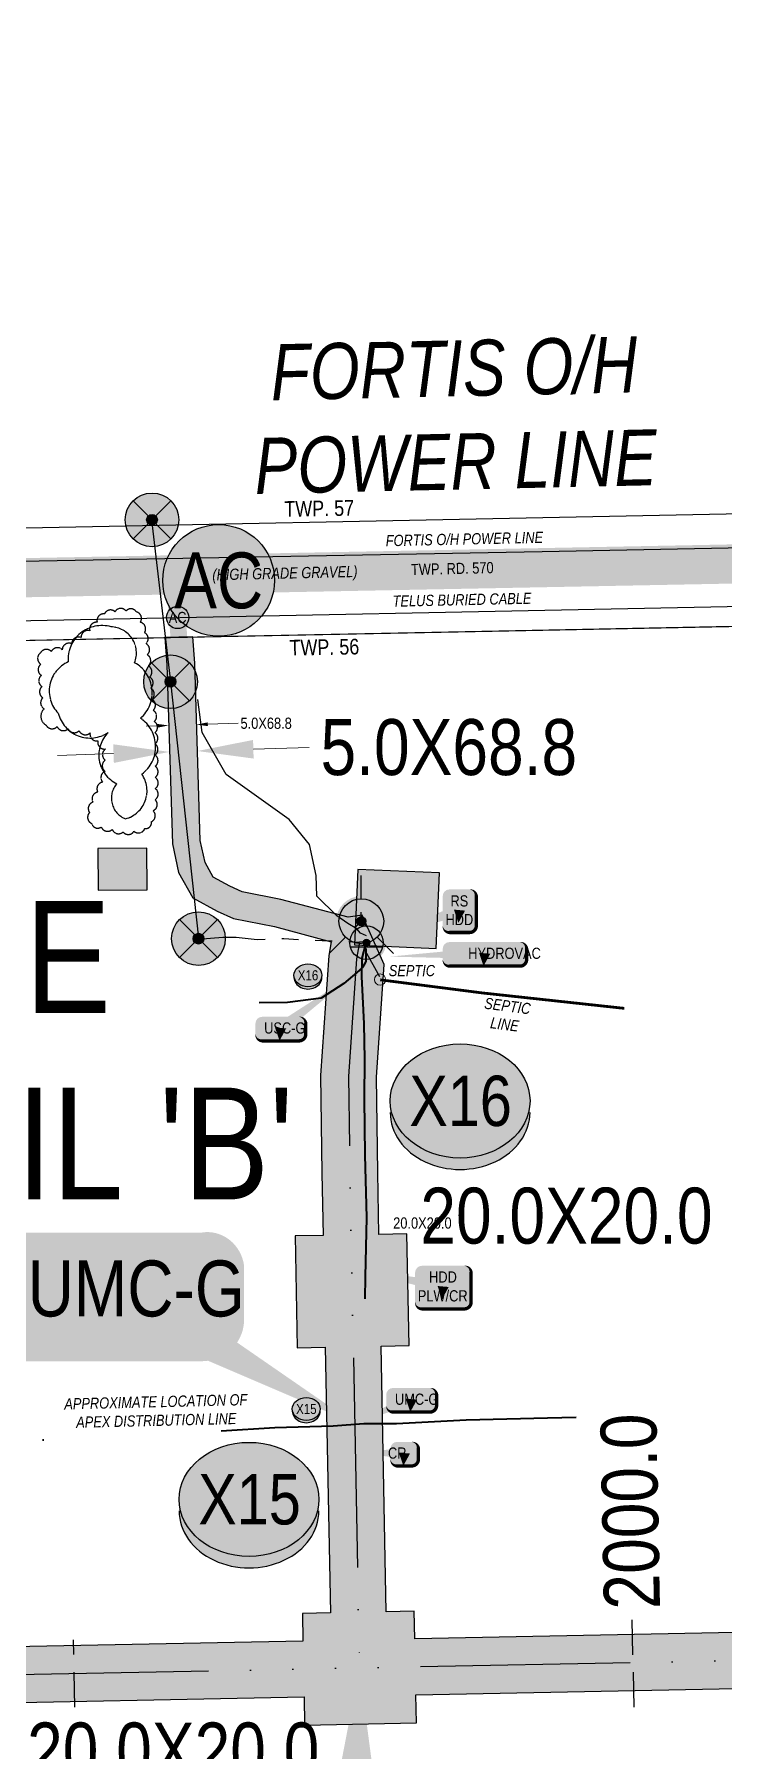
# Model space of a CAD drawing. Extents: x 88833 to 97610, y 5963373 to 5974710.
# Drawn here: x 91545.5 to 91668.7, y 5969679.8 to 5969986.5 of the extents above; entities that cross this region are included whole.
import ezdxf
from ezdxf.enums import TextEntityAlignment as Align

# ---------------------------------------------------------------- set-up
doc = ezdxf.new("R2010")
doc.units = 0
doc.header["$LTSCALE"] = 5
doc.header["$PDSIZE"] = 5
for name, pattern in [('0', [1, 1, 0]), ('COOP2', [10, 5, -1, 0, -1, 0, -1, 0, -1, 0, -1]), ('DASHDOT', [25.4, 12.7, -6.35, 0, -6.35]), ('foc-TIELINE', [1.875, 1.25, -0.625]), ('POWERLINE5', [7.8, 2.4, -0.6, 0.6, -0.6, 0.6, -0.6, 2.4])]:
    doc.linetypes.add(name, pattern=pattern)
doc.layers.get('Defpoints').update_dxf_attribs({"color": 9})
for name, color, linetype, lineweight in [('AS-GENERAL', 48, 'Continuous', 18), ('AS-RECON EXISTING', 151, 'DASHDOT', 40), ('P-APEX RECON-TWS-T', 104, 'Continuous', 9), ('P-APEX RECON-TWS-T-1000', 104, 'Continuous', 9), ('T-TEXT-1000', 48, 'Continuous', 18)]:
    doc.layers.add(name, color=color, linetype=linetype, lineweight=lineweight)
for name, color, linetype in [('AS-POWER', 104, 'foc-POWER'), ('AS-POWER-EXISTING', 72, 'POWERLINE5'), ('AS-POWER-EXISTING-PP', 72, 'Continuous'), ('AS-POWER-EXISTING-PP-1000', 72, 'Continuous'), ('AS-POWER-T', 104, 'Continuous'), ('AS-POWER-T-1000', 104, 'Continuous'), ('AS-RESIDENCE', 14, 'Continuous'), ('AS-ROADS', 254, 'Continuous'), ('AS-SYMBOL', 7, 'Continuous'), ('AS-SYMBOL-1000', 7, 'Continuous'), ('AS-TELEPHONE', 224, 'foc-TEL'), ('AS-TELEPHONE-T-1000', 224, 'Continuous'), ('CG-NOTES', 7, 'Continuous'), ('CG-NOTES-1000', 7, 'Continuous'), ('D-TXT-1000', 6, 'Continuous'), ('DETAIL-T', 7, 'Continuous'), ('L-ROAD-T-1000', 7, 'Continuous'), ('L-SEC', 7, 'Continuous'), ('L-TITLEDB', 4, 'Continuous'), ('P-APEX RECON PAY ITEMS', 240, 'Continuous'), ('P-APEX RECON PAY ITEMS-1000', 240, 'Continuous'), ('P-APEX RECON-10m BUFFER', 51, 'COOP2'), ('P-APEX RECON-URBAN', 30, 'COOP2'), ('P-APEX RECON-WORK AREA', 104, 'Continuous'), ('P-BUFFER-PURPLE', 187, 'foc-TIELINE'), ('P-BUFFER-PURPLE-T', 187, 'Continuous'), ('P-CROSSINGS', 250, 'Continuous'), ('P-CROSSINGS-1000', 250, 'Continuous'), ('T-BUSH', 110, '0'), ('T-BUSH-1000', 110, '0')]:
    doc.layers.add(name, color=color, linetype=linetype)
for name, color, linetype, true_color in [('AS-RECON EXISTING-T-1000', 7, 'Continuous', 0x7abdff), ('AS-STRUCTURE-H', 7, 'Continuous', 0xa8a8a8), ('P-APEX RECON-TO BE DRILLED-H', 7, 'Continuous', 0xffafe1)]:
    doc.layers.add(name, color=color, linetype=linetype, true_color=true_color)
doc.layers.add('AS-STRUCTURE', color=7, linetype='Continuous', lineweight=30, true_color=0x595959)
doc.styles.add('1.8', font='ARIALN.TTF', dxfattribs={"height": 2})
doc.styles.add('100L', font='ARIALN.TTF', dxfattribs={"height": 10})
doc.styles.add('175L', font='ARIALN.TTF', dxfattribs={"height": 2})
doc.styles.add('80', font='ARIALN.TTF', dxfattribs={"height": 10})
doc.styles.add('80CG', font='ARIALN.TTF', dxfattribs={"height": 10})
doc.styles.add('80L', font='ARIALN.TTF', dxfattribs={"height": 10})
doc.styles.add('80LS', font='ARIALNI.TTF', dxfattribs={"height": 10})
doc.styles.add('Crossing', font='ARIALN.TTF', dxfattribs={"height": 10})
doc.styles.add('foc-LtypeFont', font='ARIALN.TTF', dxfattribs={"height": 7.35})
doc.linetypes.add('foc-POWER', pattern='A,6,-1,["P",foc-LtypeFont,S=0.2,R=0,X=-0.625,Y=-0.75],-1.24,4', length=12.24)
doc.linetypes.add('foc-TEL', pattern='A,2,-1,["T",foc-LtypeFont,S=0.2,R=0,X=-0.425,Y=-0.75],-1.24,8', length=12.24)
doc.dimstyles.new('Compass 1 000', dxfattribs={"dimtxt": 1.8, "dimasz": 2, "dimexe": 0.2, "dimexo": 0.0625, "dimgap": 0.5, "dimtad": 0, "dimtih": 1, "dimtoh": 1, "dimzin": 0, "dimdsep": 46, "dimtxsty": '1.8', "dimcen": 0.1, "dimse1": 1, "dimse2": 1, "dimclrd": 256, "dimclrt": 256, "dimaunit": 1, "dimadec": 4, "dimazin": 0, "dimtfac": 0.06, "dimtofl": 0, "dimtmove": 0, "dimatfit": 0, "dimfxl": 0.2, "dimtolj": 1, "dimtzin": 0, "dimlwd": -1, "dimarcsym": 0})
doc.dimstyles.new('Compass 5 000', dxfattribs={"dimscale": 5, "dimtxt": 9, "dimasz": 2, "dimexe": 0.2, "dimexo": 0.0625, "dimgap": 0.5, "dimtad": 0, "dimtih": 1, "dimtoh": 1, "dimzin": 0, "dimdsep": 46, "dimtxsty": '80CG', "dimcen": 0.1, "dimse1": 1, "dimse2": 1, "dimclrd": 256, "dimclrt": 256, "dimaunit": 1, "dimadec": 4, "dimazin": 0, "dimtfac": 0.06, "dimtofl": 0, "dimtmove": 0, "dimatfit": 1, "dimfxl": 0.2, "dimtolj": 1, "dimtzin": 0, "dimlwd": -1, "dimarcsym": 0})

# ---------------------------------------------------------------- blocks, each defined once
blk = doc.blocks.new('*U613')
at = {"true_color": 0xffffa8}
h = blk.add_hatch(color=51, dxfattribs=at)
edge = h.paths.add_edge_path()
edge.add_line((-6.5, -11.5), (6.5, -11.5))
edge.add_arc((6.5, -5.5), 6, 270, 360)
edge.add_line((12.5, -5.5), (12.5, 4))
edge.add_arc((6.5, 4), 6, 0, 90)
edge.add_line((6.5, 10), (-6.5, 10))
edge.add_arc((-6.5, 4), 6, 90, 180)
edge.add_line((-12.5, 4), (-12.5, -5.5))
edge.add_arc((-6.5, -5.5), 6, 180, 270)
at = {"color": 240, "flags": 128}
for points in [[(0.92, 30.85, 0, 10, 0), (0, 0, 5, 5, 0)], [(-1, -11.44, 0, 10, 0), (0, 0, 5, 5, 0)]]:
    blk.add_lwpolyline(points, format="xyseb", dxfattribs=at)
blk.add_lwpolyline([(-6.5, -11.5, 3, 3, 0), (6.5, -11.5, 3, 3, 0.414214), (12.5, -5.5, 3, 3, 0), (12.5, 4, 3, 0, 0.414214), (6.5, 10, 0, 0, 0), (-6.5, 10, 0, 0, 0.414214), (-12.5, 4, 0, 0, 0), (-12.5, -5.5, 0, 3, 0.414214)], format="xyseb", close=True, dxfattribs=at)
at = {"color": 4, "style": '80'}
blk.add_attdef('OTHER_001', (-14.7, -5), '', height=10, dxfattribs=at)
blk = doc.blocks.new('*U614')
at = {"true_color": 0xffffa8}
h = blk.add_hatch(color=51, dxfattribs=at)
edge = h.paths.add_edge_path()
edge.add_line((-16.5, -11.5), (16.5, -11.5))
edge.add_arc((16.5, -5.5), 6, 270, 360)
edge.add_line((22.5, -5.5), (22.5, 4))
edge.add_arc((16.5, 4), 6, 0, 90)
edge.add_line((16.5, 10), (-16.5, 10))
edge.add_arc((-16.5, 4), 6, 90, 180)
edge.add_line((-22.5, 4), (-22.5, -5.5))
edge.add_arc((-16.5, -5.5), 6, 180, 270)
at = {"color": 240, "flags": 128}
blk.add_lwpolyline([(-16.5, -11.5, 3, 3, 0), (16.5, -11.5, 3, 3, 0.414214), (22.5, -5.5, 3, 3, 0), (22.5, 4, 3, 0, 0.414214), (16.5, 10, 0, 0, 0), (-16.5, 10, 0, 0, 0.414214), (-22.5, 4, 0, 0, 0), (-22.5, -5.5, 0, 3, 0.414214)], format="xyseb", close=True, dxfattribs=at)
for points in [[(-1, -11.44, 0, 10, 0), (0, 0, 5, 5, 0)], [(43.66, -24.1, 0, 10, 0), (0, 0, 5, 5, 0)]]:
    blk.add_lwpolyline(points, format="xyseb", dxfattribs=at)
at = {"color": 4, "style": '80'}
blk.add_attdef('OTHER_001', (-14.7, -5), '', height=10, dxfattribs=at)
blk = doc.blocks.new('RISER')
h = blk.add_hatch(color=255)
h.dxf.hatch_style = 1
edge = h.paths.add_edge_path()
edge.add_arc((0, 0), 0.7, 0, 360)
blk.add_hatch(color=13).paths.add_polyline_path([(0.581, -0.15), (-0.581, -0.15, 0.774597)])
at = {"color": 13}
blk.add_line((-0.581, -0.15), (0.581, -0.15), dxfattribs=at)
blk.add_circle((0, 0), 0.6, dxfattribs=at)
blk = doc.blocks.new('WAT')
h = blk.add_hatch(color=255)
h.dxf.hatch_style = 1
edge = h.paths.add_edge_path()
edge.add_arc((0, 0), 0.9, 0, 360)
at = {"color": 170}
for p, q in [((0, 0.816), (0, 1.633)), ((-0.577, -0.577), (-1.155, -1.155)), ((0.577, -0.577), (1.155, -1.155))]:
    blk.add_line(p, q, dxfattribs=at)
blk.add_circle((0, 0), 0.8, dxfattribs=at)
blk = doc.blocks.new('POWERPOLE')
h = blk.add_hatch(color=255)
edge = h.paths.add_edge_path()
edge.add_arc((0, 0), 0.96, 0, 360)
at = {"linetype": 'Continuous'}
for p, q in [((0.679, -0.679), (-0.679, 0.679)), ((-0.679, -0.679), (0.679, 0.679))]:
    blk.add_line(p, q, dxfattribs=at)
blk.add_circle((0, 0), 0.96, dxfattribs=at)
blk = doc.blocks.new('Access_Point')
h = blk.add_hatch(color=255)
h.dxf.hatch_style = 1
edge = h.paths.add_edge_path()
edge.add_arc((0, 0), 9.99, 0, 360)
at = {"color": 170}
blk.add_circle((0, 0), 9.99, dxfattribs=at)
at = {"color": 170, "style": '175L'}
blk.add_text('AC', height=10, dxfattribs=at).set_placement((0, 0), align=Align.MIDDLE_CENTER)
blk = doc.blocks.new('*U615')
at = {"true_color": 0xffffa8}
h = blk.add_hatch(color=51, dxfattribs=at)
edge = h.paths.add_edge_path()
edge.add_line((-16.5, -11.5), (16.5, -11.5))
edge.add_arc((16.5, -5.5), 6, 270, 360)
edge.add_line((22.5, -5.5), (22.5, 4))
edge.add_arc((16.5, 4), 6, 0, 90)
edge.add_line((16.5, 10), (-16.5, 10))
edge.add_arc((-16.5, 4), 6, 90, 180)
edge.add_line((-22.5, 4), (-22.5, -5.5))
edge.add_arc((-16.5, -5.5), 6, 180, 270)
at = {"color": 240, "flags": 128}
for points in [[(-51.2, -21.6, 0, 10, 0), (0, 0, 5, 5, 0)], [(-1, -11.4, 0, 10, 0), (0, 0, 5, 5, 0)]]:
    blk.add_lwpolyline(points, format="xyseb", dxfattribs=at)
blk.add_lwpolyline([(-16.5, -11.5, 3, 3, 0), (16.5, -11.5, 3, 3, 0.414214), (22.5, -5.5, 3, 3, 0), (22.5, 4, 3, 0, 0.414214), (16.5, 10, 0, 0, 0), (-16.5, 10, 0, 0, 0.414214), (-22.5, 4, 0, 0, 0), (-22.5, -5.5, 0, 3, 0.414214)], format="xyseb", close=True, dxfattribs=at)
at = {"color": 4, "style": '80'}
blk.add_attdef('OTHER_001', (-14.7, -5), '', height=10, dxfattribs=at)
blk = doc.blocks.new('*U616')
at = {"true_color": 0xffffa8}
h = blk.add_hatch(color=51, dxfattribs=at)
edge = h.paths.add_edge_path()
edge.add_line((-19, -20), (19, -20))
edge.add_arc((19, -14), 6, 270, 360)
edge.add_line((25, -14), (25, 12.5))
edge.add_arc((19, 12.5), 6, 0, 90)
edge.add_line((19, 18.5), (-19, 18.5))
edge.add_arc((-19, 12.5), 6, 90, 180)
edge.add_line((-25, 12.5), (-25, -14))
edge.add_arc((-19, -14), 6, 180, 270)
at = {"color": 240, "flags": 128}
for points in [[(-81.8, 15.9, 0, 10, 0), (0, 0, 5, 5, 0)], [(-1, -11.4, 0, 10, 0), (0, 0, 5, 5, 0)]]:
    blk.add_lwpolyline(points, format="xyseb", dxfattribs=at)
blk.add_lwpolyline([(-19, -20, 3, 3, 0), (19, -20, 3, 3, 0.414214), (25, -14, 3, 3, 0), (25, 12.5, 3, 0, 0.414214), (19, 18.5, 0, 0, 0), (-19, 18.5, 0, 0, 0.414214), (-25, 12.5, 0, 0, 0), (-25, -14, 0, 3, 0.414214)], format="xyseb", close=True, dxfattribs=at)
at = {"color": 4, "style": '80'}
blk.add_attdef('OTHER_001', (-14.7, -5), '', height=10, dxfattribs=at)
blk = doc.blocks.new('*U619')
at = {"true_color": 0xffffa8}
h = blk.add_hatch(color=51, dxfattribs=at)
edge = h.paths.add_edge_path()
edge.add_line((-9, -20), (9, -20))
edge.add_arc((9, -14), 6, 270, 360)
edge.add_line((15, -14), (15, 12.5))
edge.add_arc((9, 12.5), 6, 0, 90)
edge.add_line((9, 18.5), (-9, 18.5))
edge.add_arc((-9, 12.5), 6, 90, 180)
edge.add_line((-15, 12.5), (-15, -14))
edge.add_arc((-9, -14), 6, 180, 270)
at = {"color": 240, "flags": 128}
blk.add_lwpolyline([(-9, -20, 3, 3, 0), (9, -20, 3, 3, 0.414214), (15, -14, 3, 3, 0), (15, 12.5, 3, 0, 0.414214), (9, 18.5, 0, 0, 0), (-9, 18.5, 0, 0, 0.414214), (-15, 12.5, 0, 0, 0), (-15, -14, 0, 3, 0.414214)], format="xyseb", close=True, dxfattribs=at)
for points in [[(-79.6, -28, 0, 10, 0), (0, 0, 5, 5, 0)], [(-1, -11.4, 0, 10, 0), (0, 0, 5, 5, 0)]]:
    blk.add_lwpolyline(points, format="xyseb", dxfattribs=at)
at = {"color": 4, "style": '80'}
blk.add_attdef('OTHER_001', (-14.7, -5), '', height=10, dxfattribs=at)
blk = doc.blocks.new('*U617')
at = {"true_color": 0xffffa8}
h = blk.add_hatch(color=51, dxfattribs=at)
edge = h.paths.add_edge_path()
edge.add_line((-16.5, -11.5), (16.5, -11.5))
edge.add_arc((16.5, -5.5), 6, 270, 360)
edge.add_line((22.5, -5.5), (22.5, 4))
edge.add_arc((16.5, 4), 6, 0, 90)
edge.add_line((16.5, 10), (-16.5, 10))
edge.add_arc((-16.5, 4), 6, 90, 180)
edge.add_line((-22.5, 4), (-22.5, -5.5))
edge.add_arc((-16.5, -5.5), 6, 180, 270)
at = {"color": 240, "flags": 128}
for points in [[(66.8, 48.9, 0, 10, 0), (0, 0, 5, 5, 0)], [(-1, -11.4, 0, 10, 0), (0, 0, 5, 5, 0)]]:
    blk.add_lwpolyline(points, format="xyseb", dxfattribs=at)
blk.add_lwpolyline([(-16.5, -11.5, 3, 3, 0), (16.5, -11.5, 3, 3, 0.414214), (22.5, -5.5, 3, 3, 0), (22.5, 4, 3, 0, 0.414214), (16.5, 10, 0, 0, 0), (-16.5, 10, 0, 0, 0.414214), (-22.5, 4, 0, 0, 0), (-22.5, -5.5, 0, 3, 0.414214)], format="xyseb", close=True, dxfattribs=at)
at = {"color": 4, "style": '80'}
blk.add_attdef('OTHER_001', (-14.7, -5), '', height=10, dxfattribs=at)
blk = doc.blocks.new('*U618')
at = {"true_color": 0xffffa8}
h = blk.add_hatch(color=51, dxfattribs=at)
edge = h.paths.add_edge_path()
edge.add_line((-31.5, -11.5), (31.5, -11.5))
edge.add_arc((31.5, -5.5), 6, 270, 360)
edge.add_line((37.5, -5.5), (37.5, 4))
edge.add_arc((31.5, 4), 6, 0, 90)
edge.add_line((31.5, 10), (-31.5, 10))
edge.add_arc((-31.5, 4), 6, 90, 180)
edge.add_line((-37.5, 4), (-37.5, -5.5))
edge.add_arc((-31.5, -5.5), 6, 180, 270)
at = {"color": 240, "flags": 128}
for points in [[(-85.3, -3, 0, 10, 0), (0, 0, 5, 5, 0)], [(-1, -11.4, 0, 10, 0), (0, 0, 5, 5, 0)]]:
    blk.add_lwpolyline(points, format="xyseb", dxfattribs=at)
blk.add_lwpolyline([(-31.5, -11.5, 3, 3, 0), (31.5, -11.5, 3, 3, 0.414214), (37.5, -5.5, 3, 3, 0), (37.5, 4, 3, 0, 0.414214), (31.5, 10, 0, 0, 0), (-31.5, 10, 0, 0, 0.414214), (-37.5, 4, 0, 0, 0), (-37.5, -5.5, 0, 3, 0.414214)], format="xyseb", close=True, dxfattribs=at)
at = {"color": 4, "style": '80'}
blk.add_attdef('OTHER_001', (-14.7, -5), '', height=10, dxfattribs=at)
blk = doc.blocks.new('*D620')
at = {"layer": 'Defpoints', "color": 0, "transparency": 16777216}
for p in [(91574.47, 5969863.14), (91569.74, 5969854.32), (91574.74, 5969854.47)]:
    blk.add_point(p, dxfattribs=at)
at = {"layer": 'P-APEX RECON-TWS-T-1000', "transparency": 16777216}
for p, q in [((91576.47, 5969863.2), (91581.91, 5969863.37)), ((91567.47, 5969862.92), (91565.47, 5969862.86))]:
    blk.add_line(p, q, dxfattribs=at)
for points in [[(91567.46, 5969863.26), (91567.48, 5969862.59), (91569.47, 5969862.99)], [(91576.46, 5969863.54), (91576.48, 5969862.87), (91574.47, 5969863.14)]]:
    blk.add_solid(points, dxfattribs=at)
at = {"layer": 'P-APEX RECON-TWS-T-1000', "transparency": 16777216, "insert": (91586.9, 5969863.37), "char_height": 2, "attachment_point": 5, "style": '1.8'}
blk.add_mtext('\\A1;5.0X68.8', dxfattribs=at)
blk = doc.blocks.new('*D621')
at = {"layer": 'Defpoints', "color": 0, "transparency": 16777216}
for p in [(91569.62, 5969858.13), (91574.61, 5969858.42), (91574.62, 5969858.29)]:
    blk.add_point(p, dxfattribs=at)
at = {"layer": 'P-APEX RECON-TWS-T', "transparency": 16777216}
for p, q in [((91559.63, 5969857.95), (91549.63, 5969857.64)), ((91584.61, 5969858.73), (91594.6, 5969859.05))]:
    blk.add_line(p, q, dxfattribs=at)
for points in [[(91584.56, 5969860.4), (91584.66, 5969857.07), (91574.61, 5969858.42)], [(91559.57, 5969859.62), (91559.68, 5969856.29), (91569.62, 5969858.26)]]:
    blk.add_solid(points, dxfattribs=at)
at = {"layer": 'P-APEX RECON-TWS-T', "transparency": 16777216, "insert": (91619.55, 5969859.05), "char_height": 10, "attachment_point": 5, "style": '80CG'}
blk.add_mtext('\\A1;5.0X68.8', dxfattribs=at)
blk = doc.blocks.new('*U634')
at = {"true_color": 0xffffa8}
h = blk.add_hatch(color=51, dxfattribs=at)
edge = h.paths.add_edge_path()
edge.add_line((-6.5, -11.5), (6.5, -11.5))
edge.add_arc((6.5, -5.5), 6, 270, 360)
edge.add_line((12.5, -5.5), (12.5, 4))
edge.add_arc((6.5, 4), 6, 0, 90)
edge.add_line((6.5, 10), (-6.5, 10))
edge.add_arc((-6.5, 4), 6, 90, 180)
edge.add_line((-12.5, 4), (-12.5, -5.5))
edge.add_arc((-6.5, -5.5), 6, 180, 270)
at = {"color": 240, "flags": 128}
for points in [[(-39.2, 0, 0, 10, 0), (0, 0, 5, 5, 0)], [(-1, -11.4, 0, 10, 0), (0, 0, 5, 5, 0)]]:
    blk.add_lwpolyline(points, format="xyseb", dxfattribs=at)
blk.add_lwpolyline([(-6.5, -11.5, 3, 3, 0), (6.5, -11.5, 3, 3, 0.414214), (12.5, -5.5, 3, 3, 0), (12.5, 4, 3, 0, 0.414214), (6.5, 10, 0, 0, 0), (-6.5, 10, 0, 0, 0.414214), (-12.5, 4, 0, 0, 0), (-12.5, -5.5, 0, 3, 0.414214)], format="xyseb", close=True, dxfattribs=at)
at = {"color": 4, "style": '80'}
blk.add_attdef('OTHER_001', (-14.7, -5), '', height=10, dxfattribs=at)
blk = doc.blocks.new('xing2')
h = blk.add_hatch(color=50)
h.dxf.hatch_style = 1
edge = h.paths.add_edge_path()
edge.add_ellipse((0, 0), major_axis=(-12.5, 0), ratio=0.816297, start_angle=0, end_angle=360)
h = blk.add_hatch(color=250)
h.dxf.hatch_style = 1
edge = h.paths.add_edge_path()
edge.add_ellipse((0, -2.05), major_axis=(-12.5, 0), ratio=0.816297, start_angle=0, end_angle=180)
edge.add_line((12.5, -2.05), (12.5, 0))
edge.add_ellipse((0, 0), major_axis=(-12.5, 0), ratio=0.816297, start_angle=0, end_angle=180, ccw=False)
edge.add_line((-12.5, 0), (-12.5, -2.05))
at = {"color": 250}
blk.add_ellipse((0, 0), major_axis=(-12.5, 0), ratio=0.816297, dxfattribs=at)
blk.add_ellipse((0, -2.05), major_axis=(-12.5, 0), ratio=0.816297, start_param=0, end_param=3.141593, dxfattribs=at)
at = {"color": 250, "style": 'Crossing'}
blk.add_attdef('CROSSING', text='', height=9, dxfattribs=at).set_placement((0.09, 0.02), align=Align.MIDDLE_CENTER)
at = {"color": 250, "style": 'Crossing', "flags": 1}
for tag, p in [('OWNER', (0.09, -12.49)), ('DESCRIPTION', (0.09, -25.77)), ('LOCATION', (0.09, -39.3)), ('DWG_REF', (0.09, -52.84))]:
    blk.add_attdef(tag, text='', height=9, dxfattribs=at).set_placement(p, align=Align.MIDDLE_CENTER)

msp = doc.modelspace()

# ---------------------------------------------------------------- hatches: boundary and pattern name
at = {"layer": 'AS-STRUCTURE-H'}
h = msp.add_hatch(color=256, dxfattribs=at)
h.dxf.hatch_style = 1
h.paths.add_polyline_path([(91556.883, 5969833.57), (91565.604, 5969833.633), (91565.55, 5969841.081), (91556.829, 5969841.017)])
h = msp.add_hatch(color=256, dxfattribs=at)
h.dxf.hatch_style = 1
h.paths.add_polyline_path([(91603.307, 5969837.27), (91602.713, 5969823.754), (91617.271, 5969823.113), (91617.865, 5969836.63)])
at = {"layer": 'P-APEX RECON-10m BUFFER', "transparency": 33554687}
h = msp.add_hatch(color=256, dxfattribs=at)
h.dxf.hatch_style = 1
h.paths.add_polyline_path([(91568.793, 5969878.709), (91569.134, 5969873.842), (91570.134, 5969841.843), (91571.252, 5969836.703), (91573.767, 5969832.178), (91578.145, 5969829.813), (91581.067, 5969828.465), (91588.414, 5969827.037), (91598.513, 5969824.346), (91598.083, 5969821.879), (91596.633, 5969800.414), (91596.85, 5969782.956), (91597.067, 5969771.847), (91592.072, 5969771.75), (91592.461, 5969751.77), (91597.456, 5969751.867), (91598.381, 5969704.408), (91593.386, 5969704.31), (91593.483, 5969699.366), (91462.196, 5969696.777), (91461.222, 5969696.792), (91461.408, 5969686.796), (91462.218, 5969686.784), (91593.678, 5969689.375), (91593.776, 5969684.33), (91613.756, 5969684.72), (91613.658, 5969689.769), (91863.763, 5969694.7), (91863.586, 5969704.691), (91760.252, 5969702.653), (91757.5, 5969840.722), (91761.103, 5969842.193), (91761.003, 5969847.549), (91752.437, 5969844.05), (91755.257, 5969702.555), (91613.463, 5969699.759), (91613.367, 5969704.7), (91608.372, 5969704.603), (91607.446, 5969752.062), (91612.441, 5969752.159), (91612.052, 5969772.139), (91607.057, 5969772.042), (91606.841, 5969783.115), (91606.63, 5969800.139), (91607.99, 5969820.282), (91604.062, 5969829.095), (91601.568, 5969828.702), (91589.536, 5969831.909), (91582.612, 5969833.254), (91580.381, 5969834.283), (91577.425, 5969835.88), (91575.977, 5969838.486), (91575.113, 5969842.457), (91574.124, 5969874.095), (91573.794, 5969878.809)])
at = {"layer": 'P-APEX RECON-TO BE DRILLED-H', "transparency": 33554687}
h = msp.add_hatch(color=256, dxfattribs=at)
h.dxf.hatch_style = 1
h.paths.add_polyline_path([(91602.079, 5969765.9), (91607.175, 5969765.999), (91606.63, 5969800.139), (91607.99, 5969820.282), (91604.062, 5969829.095), (91599.209, 5969828.33), (91598.083, 5969821.879), (91596.633, 5969800.414), (91597.184, 5969765.804)])

# ---------------------------------------------------------------- linework, layer by layer
at = {"layer": 'AS-GENERAL', "const_width": 0.5}
msp.add_lwpolyline([(91607.291, 5969817.53), (91625.508, 5969815.188), (91650.911, 5969812.429)], dxfattribs=at)
at = {"layer": 'AS-GENERAL'}
msp.add_circle((91607.26, 5969817.58, 704.143), 0.999, dxfattribs=at)
at = {"layer": 'AS-POWER', "flags": 128}
for points in [[(90771.54, 5969881.93), (90771.54, 5969881.93), (91460.139, 5969890.801), (91462.812, 5969890.85), (91636.241, 5969894.096), (91887.314, 5969899.007), (91885.627, 5969986.502)], [(91566.418, 5969899.764), (91569.821, 5969870.798), (91574.811, 5969824.982), (91574.828, 5969824.982)]]:
    msp.add_lwpolyline(points, dxfattribs=at)
at = {"layer": 'AS-POWER-EXISTING', "flags": 128}
for points in [[(91574.734, 5969824.788), (91579.168, 5969825.134), (91581.513, 5969825.126), (91585.264, 5969824.709), (91590.031, 5969824.9), (91593.83, 5969824.664), (91596.931, 5969824.538), (91600.382, 5969824.476), (91603.008, 5969824.266), (91604.817, 5969824.426)], [(91604.788, 5969824.759), (91604.558, 5969822.802), (91607.159, 5969818.101)]]:
    msp.add_lwpolyline(points, dxfattribs=at)
at = {"layer": 'AS-RECON EXISTING', "color": 240, "flags": 128}
msp.add_lwpolyline([(91604.741, 5969823.154), (91604.706, 5969820.856), (91604.477, 5969820.329), (91604.088, 5969819.667), (91603.13, 5969818.825), (91600.756, 5969816.845), (91596.754, 5969814.228), (91590.731, 5969813.47), (91585.631, 5969813.423)], dxfattribs=at)
at = {"layer": 'AS-RECON EXISTING', "flags": 128}
for points in [[(91604.651, 5969823.915), (91604.022, 5969821.37), (91603.951, 5969818.051), (91604.134, 5969814.557), (91604.375, 5969809.68), (91604.481, 5969803.333), (91604.428, 5969796.277), (91604.542, 5969786.163), (91604.82, 5969775.073), (91604.588, 5969764.435), (91604.254, 5969746.848), (91604.439, 5969739.693), (91604.576, 5969738.279)], [(90576.133, 5969765.732), (90580.125, 5969765.346), (90595.449, 5969765.909), (90603.571, 5969765.91), (90621.434, 5969766.201), (90629.559, 5969766.773), (90634.547, 5969767.21), (90640.317, 5969766.925), (90654.71, 5969767.784), (90661.863, 5969767.854), (90681.11, 5969767.811), (90700.297, 5969767.668), (90720.946, 5969767.542), (90745.572, 5969767.677), (90770.382, 5969768.303), (90797.258, 5969768.445), (90822.324, 5969768.479), (90853.176, 5969768.764), (90886.451, 5969768.285), (90916.762, 5969768.769), (90949.951, 5969769.004), (90983.625, 5969768.763), (91013.295, 5969769.037), (91035.745, 5969769.633), (91064.762, 5969770.163), (91091.321, 5969769.97), (91118.848, 5969769.969), (91152.515, 5969769.985), (91184.967, 5969770.664), (91207.799, 5969770.902), (91232.035, 5969770.791), (91259.54, 5969770.737), (91277.429, 5969770.863), (91292.772, 5969771.112), (91316.654, 5969771.454), (91334.889, 5969771.503), (91360.471, 5969771.27), (91375.455, 5969771.544), (91387.76, 5969771.55), (91391.622, 5969770.989), (91399.13, 5969768.476), (91412.407, 5969758.321), (91422.402, 5969749.424), (91426.81, 5969745.351), (91431.677, 5969740.876), (91435.591, 5969737.211), (91439.639, 5969733.861), (91444.068, 5969731.784), (91448.282, 5969731.342), (91460.804, 5969730.961), (91491.785, 5969732.949), (91499.504, 5969733.457), (91521.558, 5969734.302), (91532.082, 5969734.689), (91543.941, 5969735.162), (91559.869, 5969735.972), (91570.708, 5969736.487), (91588.459, 5969737.51), (91598.858, 5969737.822), (91604.37, 5969738.227), (91610.2, 5969738.255), (91622.642, 5969738.87), (91637.16, 5969739.242), (91654.749, 5969739.769), (91670.884, 5969740.472), (91691.138, 5969740.95), (91707.643, 5969741.738), (91716.16, 5969741.917), (91718.832, 5969742.588), (91721.116, 5969743.799), (91722.471, 5969745.332), (91724.288, 5969747.606), (91726.82, 5969754.995), (91730.416, 5969768.722), (91733.063, 5969775.089), (91734.83, 5969778.595), (91736.886, 5969781.259), (91739.475, 5969784.664), (91741.981, 5969787.807), (91745.848, 5969791.427), (91749.508, 5969792.167), (91752.139, 5969792.091), (91758.604, 5969792.088), (91776.751, 5969792.441), (91803.011, 5969792.824), (91825.439, 5969793.065), (91853.581, 5969793.526), (91885.986, 5969793.99), (91906.697, 5969797.598), (91932.81, 5969796.431), (91955.363, 5969794.739), (91964.055, 5969794.915), (91977.689, 5969795.023), (91990.009, 5969795.073), (92010.618, 5969795.404), (92034.664, 5969795.635), (92060.109, 5969796.293), (92084.597, 5969796.835), (92104.826, 5969796.858), (92119.958, 5969796.564), (92122.644, 5969797.033), (92124.013, 5969796.949), (92127.105, 5969796.857), (92129.316, 5969796.649), (92138.113, 5969796.683), (92149.213, 5969796.89), (92176.976, 5969797.51), (92190.584, 5969797.406), (92210.996, 5969797.406), (92215.588, 5969797.343), (92225.232, 5969797.406), (92229, 5969796.569), (92232.862, 5969795.489), (92236.649, 5969793.307), (92238.216, 5969791.425), (92239.154, 5969789.978), (92241.291, 5969783.894), (92241.894, 5969774.347), (92242.478, 5969762.866), (92242.899, 5969753.17), (92243.053, 5969746.642), (92243.293, 5969743.868), (92243.659, 5969738.673), (92243.971, 5969732.131), (92244.466, 5969723.302), (92245.003, 5969714.507), (92245.469, 5969706.336), (92246.041, 5969693.5), (92246.441, 5969683.86), (92246.791, 5969671.88), (92246.98, 5969662.99), (92247.325, 5969650.395), (92247.618, 5969641.347), (92247.588, 5969615.812), (92248.004, 5969605.461), (92247.988, 5969585.385), (92247.955, 5969558.064), (92248.024, 5969539.146), (92248.131, 5969517.732), (92248.342, 5969504.112), (92248.326, 5969492.199), (92248.766, 5969469.888), (92249.118, 5969447.655), (92249.314, 5969423.77), (92249.907, 5969403.476), (92250.575, 5969380.521), (92251.127, 5969356.792), (92251.315, 5969329.622), (92251.625, 5969305.247), (92252.244, 5969275.314), (92252.506, 5969248.343), (92253.105, 5969226.369), (92253.367, 5969205.621), (92253.601, 5969188.344), (92253.695, 5969165.002), (92254.008, 5969141.371), (92254.059, 5969126.191), (92253.787, 5969112.148), (92253.263, 5969101.438), (92253.359, 5969094.992), (92254.083, 5969091.898), (92255.561, 5969089.798), (92256.957, 5969088.479), (92259.048, 5969086.855), (92261.346, 5969085.807), (92266.974, 5969085.063), (92274.269, 5969085.256), (92284.734, 5969085.399), (92299.782, 5969085.707), (92322.094, 5969086.041), (92345.747, 5969086.472), (92368.294, 5969086.649), (92396.093, 5969087.014), (92421.818, 5969087.379), (92447.847, 5969087.422), (92483.989, 5969088.434), (92509.687, 5969088.681), (92532.691, 5969089.316), (92550.589, 5969089.391), (92576.592, 5969089.844), (92606.968, 5969089.895), (92633.388, 5969090.539), (92668.517, 5969091.482), (92699.58, 5969091.388), (92732.263, 5969092.096), (92770.167, 5969092.657), (92801.307, 5969093.334), (92844.354, 5969093.929), (92880.045, 5969094.061), (92923.468, 5969094.721), (92968.478, 5969095.05), (93007.309, 5969096.087), (93046.883, 5969096.559), (93080.818, 5969096.99)]]:
    msp.add_lwpolyline(points, dxfattribs=at)
at = {"layer": 'AS-RESIDENCE'}
msp.add_lwpolyline([(91603.307, 5969837.27), (91602.713, 5969823.754), (91617.271, 5969823.113), (91617.865, 5969836.63)], close=True, dxfattribs=at)
at = {"layer": 'AS-ROADS', "flags": 128}
for points, const_width in [([(88905.14, 5969836.708), (90036.827, 5969860.088), (90749.64, 5969873.976), (91710.331, 5969892.624), (92348.91, 5969905.142), (92382.505, 5969905.836)], 7), ([(91597.894, 5969827.096), (91588.975, 5969829.473), (91581.84, 5969830.859), (91579.263, 5969832.048), (91575.596, 5969834.029), (91573.614, 5969837.594), (91572.623, 5969842.15), (91571.629, 5969873.969), (91570.638, 5969888.131)], 2.998)]:
    msp.add_lwpolyline(points, dxfattribs=dict(at, const_width=const_width))
at = {"layer": 'AS-STRUCTURE'}
msp.add_lwpolyline([(91556.883, 5969833.57), (91565.604, 5969833.633), (91565.55, 5969841.081), (91556.829, 5969841.017)], close=True, dxfattribs=at)
at = {"layer": 'AS-TELEPHONE', "flags": 128}
for points in [[(88833.114, 5969828.893), (89005.22, 5969831.929), (89729.645, 5969845.901), (89829.626, 5969847.833), (90634.16, 5969863.377), (90736.218, 5969865.443), (90812.333, 5969866.926), (90812.685, 5969866.933), (92264.194, 5969896.313), (92382.627, 5969898.534)], [(91604.812, 5969825.4), (91603.778, 5969825.894), (91603.095, 5969826.655), (91601.511, 5969827.608), (91599.545, 5969828.938), (91595.94, 5969832.498), (91595.862, 5969836.176), (91594.651, 5969841.715), (91590.995, 5969846.189), (91579.776, 5969854.222), (91575.453, 5969861.741), (91574.712, 5969867.651)]]:
    msp.add_lwpolyline(points, dxfattribs=at)
at = {"layer": 'L-SEC', "flags": 128}
for points in [[(91457.47, 5969896.598), (92262.324, 5969912.644)], [(91457.871, 5969876.498), (92262.725, 5969892.544)]]:
    msp.add_lwpolyline(points, dxfattribs=at)
at = {"layer": 'L-TITLEDB', "flags": 128}
msp.add_lwpolyline([(91457.871, 5969876.498), (91760.356, 5969882.45), (91762.207, 5969782.632), (91862.172, 5969784.595), (91874.573, 5969083.86), (91472.823, 5969074.618), (91465.365, 5969474.596)], close=True, dxfattribs=at)
at = {"layer": 'P-APEX RECON-URBAN', "ltscale": 1.5, "flags": 128}
for points in [[(91604.839, 5969824.159), (91603.516, 5969823.951), (91603.05, 5969821.279), (91601.631, 5969800.277), (91601.845, 5969783.035), (91603.571, 5969694.515)], [(89862.314, 5969420.078), (89867.21, 5969428.525), (89870.142, 5969432.838), (89871.234, 5969440.262), (89870.986, 5969451.312), (89869.214, 5969465.882), (89874.382, 5969505.038), (89878.807, 5969544.864), (89884.151, 5969585.191), (89892.206, 5969617.101), (89902.642, 5969647.039), (89920.512, 5969655.252), (90029.926, 5969662.38), (90138.481, 5969668.858), (90357.817, 5969689.033), (90562.775, 5969696.814), (90589.96, 5969720.186), (90720.273, 5969722.879), (90776.006, 5969735.867), (91186.503, 5969696.002), (91462.207, 5969691.78), (92125.726, 5969704.862), (92128.773, 5969486.17), (92217.364, 5969300.618), (92221.268, 5969073.304), (93093.277, 5969087.636), (93106.741, 5968355.069), (93124.698, 5968305.644), (93129.217, 5968093.237), (93161.833, 5968029.817), (93132.245, 5967948.401), (93140.258, 5967559.937), (93144.056, 5967553.379), (93150.54, 5967550.023), (93471.989, 5967554.975), (93537.11, 5967530.142), (93807.323, 5967535.904), (93870.968, 5967527.576), (94192.337, 5967535.661), (94197.923, 5967257.788), (94078.168, 5967114.695), (94085.554, 5966738.872), (94086.156, 5966675.15), (93941.517, 5966671.159), (93944.01, 5966553.478), (93958.044, 5965888.32), (93972.598, 5965166.717), (93975.555, 5965146.731), (93977.138, 5965068.998), (93975.008, 5965048.86), (93989.037, 5964391.951), (94052.05, 5964393.271), (94345.155, 5964399.496), (94346.843, 5964325.417), (94351.149, 5964301.36), (94401.947, 5964302.5), (94446.672, 5964297.431), (95465.604, 5964319.323)]]:
    msp.add_lwpolyline(points, dxfattribs=at)
at = {"layer": 'P-APEX RECON-WORK AREA', "flags": 128}
for points in [[(91755.257, 5969702.555), (91613.463, 5969699.759), (91613.367, 5969704.7), (91608.372, 5969704.603), (91607.446, 5969752.062), (91612.441, 5969752.159), (91612.052, 5969772.139), (91607.057, 5969772.042), (91606.841, 5969783.115), (91606.63, 5969800.139), (91607.99, 5969820.282), (91604.062, 5969829.095), (91601.568, 5969828.702), (91589.536, 5969831.909), (91582.612, 5969833.254), (91580.381, 5969834.283), (91577.425, 5969835.88), (91575.977, 5969838.486), (91575.113, 5969842.457), (91574.124, 5969874.095), (91573.794, 5969878.809), (91568.793, 5969878.709), (91569.134, 5969873.842), (91570.134, 5969841.843), (91571.252, 5969836.703), (91573.767, 5969832.178), (91578.145, 5969829.813), (91581.067, 5969828.465), (91588.414, 5969827.037), (91598.513, 5969824.346), (91598.083, 5969821.879), (91596.633, 5969800.414), (91596.85, 5969782.956), (91597.067, 5969771.847), (91592.072, 5969771.75), (91592.461, 5969751.77), (91597.456, 5969751.867), (91598.381, 5969704.408), (91593.386, 5969704.31), (91593.483, 5969699.366), (91462.196, 5969696.777)], [(91462.218, 5969686.784), (91593.678, 5969689.375), (91593.776, 5969684.33), (91613.756, 5969684.72), (91613.658, 5969689.769), (91863.763, 5969694.7)]]:
    msp.add_lwpolyline(points, dxfattribs=at)
at = {"layer": 'P-BUFFER-PURPLE'}
for p, q in [((91652.651, 5969687.54), (91652.336, 5969703.524)), ((91552.711, 5969687.568), (91552.474, 5969699.556))]:
    msp.add_line(p, q, dxfattribs=at)
at = {"layer": 'T-BUSH', "flags": 128}
msp.add_lwpolyline([(91549.735, 5969865.178, 0.5205671), (91558.692, 5969861.738, 0.5205671), (91560.201, 5969852.581, 0.5205671), (91561.772, 5969846.302, 0.5205671), (91564.672, 5969854.285, 0.5205671), (91564.434, 5969864.268, 0.5205671), (91563.381, 5969874.204, 0.5205671), (91559.176, 5969880.614, 0.5205671), (91551.509, 5969874.353, 0.5205671)], format="xyb", close=True, dxfattribs=at)
at = {"layer": 'T-BUSH-1000', "flags": 128}
msp.add_lwpolyline([(91547.568, 5969863.056, 0.5205671), (91549.545, 5969862.774, 0.5205671), (91551.509, 5969862.406, 0.5205671), (91553.474, 5969862.038, 0.5205671), (91555.435, 5969861.665, 0.5205671), (91556.821, 5969860.225, 0.5205671), (91558.189, 5969858.778, 0.5205671), (91558.148, 5969856.78, 0.5205671), (91558.106, 5969854.782, 0.5205671), (91557.68, 5969852.876, 0.5205671), (91556.81, 5969851.077, 0.5205671), (91555.94, 5969849.278, 0.5205671), (91555.342, 5969847.442, 0.5205671), (91555.7, 5969845.476, 0.5205671), (91557.44, 5969844.832, 0.5205671), (91559.388, 5969844.387, 0.5205671), (91561.336, 5969843.942, 0.5205671), (91563.277, 5969844.07, 0.5205671), (91565.214, 5969844.564, 0.5205671), (91566.372, 5969845.781, 0.5205671), (91566.723, 5969847.749, 0.5205671), (91567.075, 5969849.716, 0.5205671), (91567.09, 5969851.712, 0.5205671), (91567.075, 5969853.71, 0.5205671), (91567.059, 5969855.708, 0.5205671), (91567.044, 5969857.707, 0.5205671), (91567.029, 5969859.705, 0.5205671), (91567.014, 5969861.703, 0.5205671), (91566.906, 5969863.696, 0.5205671), (91566.696, 5969865.684, 0.5205671), (91566.485, 5969867.671, 0.5205671), (91566.274, 5969869.658, 0.5205671), (91566.064, 5969871.646, 0.5205671), (91565.853, 5969873.633, 0.5205671), (91565.643, 5969875.62, 0.5205671), (91565.432, 5969877.607, 0.5205671), (91565.152, 5969879.578, 0.5205671), (91564.417, 5969881.436, 0.5205671), (91563.681, 5969883.294, 0.5205671), (91561.869, 5969883.451, 0.5205671), (91559.875, 5969883.32, 0.5205671), (91558.011, 5969882.925, 0.5205671), (91556.695, 5969881.421, 0.5205671), (91555.378, 5969879.918, 0.5205671), (91553.821, 5969878.694, 0.5205671), (91552.141, 5969877.612, 0.5205671), (91550.461, 5969876.53, 0.5205671), (91548.504, 5969876.192, 0.5205671), (91546.525, 5969875.916, 0.5205671), (91546.626, 5969873.923, 0.5205671), (91546.729, 5969871.927, 0.5205671), (91546.833, 5969869.932, 0.5205671), (91547, 5969867.941, 0.5205671), (91547.23, 5969865.956, 0.5205671)], format="xyb", close=True, dxfattribs=at)

# ---------------------------------------------------------------- block references
at = {"layer": 'AS-POWER-EXISTING-PP', "xscale": 4.996022535000008, "yscale": 4.996022535000008, "zscale": 4.996022535000008}
for p in [(91566.5, 5969899.73, 703.455), (91569.81, 5969870.8, 703.666), (91574.8, 5969824.89, 703.596)]:
    msp.add_blockref('POWERPOLE', p, dxfattribs=at)
at = {"layer": 'AS-POWER-EXISTING-PP-1000', "xscale": 0.9992045070000001, "yscale": 0.9992045070000001, "zscale": 2.997613521000004}
for p in [(91566.5, 5969899.73, 703.455), (91569.81, 5969870.8, 703.666), (91574.8, 5969824.89, 703.596)]:
    msp.add_blockref('POWERPOLE', p, dxfattribs=at)
at = {"layer": 'AS-SYMBOL', "xscale": 4.996022535000008, "yscale": 4.996022535000008, "zscale": 4.996022535000008}
for name, p in [('WAT', (91603.91, 5969828)), ('RISER', (91604.839, 5969824.159))]:
    msp.add_blockref(name, p, dxfattribs=at)
at = {"layer": 'AS-SYMBOL-1000', "xscale": 0.9992045070000001, "yscale": 0.9992045070000001, "zscale": 0.9992045070000001}
for name, p in [('WAT', (91603.91, 5969828)), ('RISER', (91604.839, 5969824.159))]:
    msp.add_blockref(name, p, dxfattribs=at)
at = {"layer": 'CG-NOTES', "xscale": 0.9992045070000001, "yscale": 0.9992045070000001, "zscale": 0.9992045070000001}
msp.add_blockref('Access_Point', (91578.408, 5969888.91), dxfattribs=at)
at = {"layer": 'CG-NOTES-1000', "xscale": 0.1998409014, "yscale": 0.1998409014, "zscale": 0.1998409014}
msp.add_blockref('Access_Point', (91571.079, 5969882.286), dxfattribs=at)
at = {"layer": 'P-APEX RECON PAY ITEMS'}
msp.add_blockref('*U614', (91558.967, 5969762.37), dxfattribs=at).add_auto_attribs({'OTHER_001': 'UMC-G'})
ref = msp.add_blockref('*U613', (91602.65, 5969663.668), dxfattribs=at)
ref.add_attrib('OTHER_001', 'SC', (91594.672, 5969658.665), dxfattribs={"layer": '0', "color": 4, "height": 10, "style": '80'})
at = {"layer": 'P-APEX RECON PAY ITEMS-1000'}
ref = msp.add_blockref('*U619', (91621.458, 5969829.985), dxfattribs=dict(at, xscale=0.2, yscale=0.2, zscale=0.2))
ref.add_attrib('OTHER_001', 'RS', (91619.839, 5969830.633), dxfattribs={"layer": '0', "color": 4, "height": 2, "style": '80'})
ref.add_attrib('OTHER_002', 'HDD', (91618.952, 5969827.3), dxfattribs={"layer": '0', "color": 4, "height": 2, "style": '80'})
at = {"layer": 'P-APEX RECON PAY ITEMS-1000', "xscale": 0.2, "yscale": 0.2, "zscale": 0.2}
for name, p, values in [('*U618', (91625.956, 5969822.272), {'OTHER_001': 'HYDROVAC'}), ('*U617', (91589.485, 5969808.92), {'OTHER_001': 'USC-G'}), ('*U615', (91612.864, 5969742.582), {'OTHER_001': 'UMC-G'}), ('*U634', (91611.613, 5969732.952), {'OTHER_001': 'CR'})]:
    msp.add_blockref(name, p, dxfattribs=at).add_auto_attribs(values)
at = {"layer": 'P-APEX RECON PAY ITEMS-1000'}
ref = msp.add_blockref('*U616', (91618.531, 5969762.722), dxfattribs=dict(at, xscale=0.2, yscale=0.2, zscale=0.2))
ref.add_attrib('OTHER_001', 'HDD', (91616.025, 5969763.424), dxfattribs={"layer": '0', "color": 4, "height": 2, "style": '80'})
ref.add_attrib('OTHER_002', 'PLW/CR', (91614.004, 5969760.055), dxfattribs={"layer": '0', "color": 4, "height": 2, "style": '80'})
at = {"layer": 'P-CROSSINGS', "xscale": 0.9992045070000001, "yscale": 0.9992045070000001, "zscale": 0.9992045070000001}
for p, values in [((91621.569, 5969795.881), {'CROSSING': 'X16'}), ((91583.842, 5969724.673), {'CROSSING': 'X15'})]:
    msp.add_blockref('xing2', p, dxfattribs=at).add_auto_attribs(values)
at = {"layer": 'P-CROSSINGS-1000', "xscale": 0.1998409014, "yscale": 0.1998409014, "zscale": 0.1998409014}
for p, values in [((91594.364, 5969818.335), {'CROSSING': 'X16'}), ((91594.066, 5969740.833), {'CROSSING': 'X15'})]:
    msp.add_blockref('xing2', p, dxfattribs=at).add_auto_attribs(values)

# ---------------------------------------------------------------- texts
at = {"layer": 'AS-POWER-T', "insert": (91577.974, 5969930.879), "char_height": 10, "attachment_point": 1, "rotation": 1.25792, "style": '100L'}
msp.add_mtext_dynamic_manual_height_columns('\\pi9.6237;{\\fArial Narrow|b0|i1|c0|p34;FORTIS O/H\\P\\pi6.3699;POWER LINE}', width=84.62251, gutter_width=55, heights=[0], dxfattribs=at)
at = {"layer": 'AS-POWER-T-1000', "insert": (91608.173, 5969897.003), "char_height": 2, "attachment_point": 1, "rotation": 1.25792, "style": '100L'}
msp.add_mtext_dynamic_manual_height_columns('\\pi0.0765;{\\fArial Narrow|b0|i1|c0|p34;FORTIS O/H POWER LINE}', width=28.27851, gutter_width=55, heights=[0], dxfattribs=at)
at = {"layer": 'AS-RECON EXISTING-T-1000', "linetype": 'Continuous', "insert": (91550.773, 5969742.726), "char_height": 2, "attachment_point": 1, "rotation": 1.39489, "style": '100L'}
msp.add_mtext_dynamic_manual_height_columns('\\pi0.023077;{\\fArial Narrow|b0|i1|c0|p34;APPROXIMATE LOCATION OF\\P\\pi2.0661;APEX DISTRIBUTION LINE}', width=32.87699, gutter_width=50, heights=[0], dxfattribs=at)
at = {"layer": 'AS-TELEPHONE-T-1000', "insert": (91609.312, 5969886.187), "char_height": 2, "attachment_point": 1, "rotation": 1.25792, "style": '100L'}
msp.add_mtext_dynamic_manual_height_columns('\\pi0.16249;{\\fArial Narrow|b0|i1|c0|p34;TELUS BURIED CABLE}', width=24.96483, gutter_width=55, heights=[0], dxfattribs=at)
at = {"layer": 'D-TXT-1000', "color": 3, "char_height": 2.8, "attachment_point": 1, "rotation": 1.01459, "style": '80L'}
for s, insert in [('TWP. 57', (91590.122, 5969903.06)), ('TWP. 56', (91591.041, 5969878.274))]:
    msp.add_mtext_dynamic_manual_height_columns(s, width=101.3954, gutter_width=47.5, heights=[0], dxfattribs=dict(at, insert=insert))
at = {"layer": 'DETAIL-T', "color": 3, "insert": (91480.183, 5969831.615), "char_height": 20, "attachment_point": 1, "style": '175L'}
msp.add_mtext_dynamic_manual_height_columns("\\pi33.111;SEE\\P\\pi1.0032;DETAIL 'B'", width=109.79621, gutter_width=55, heights=[0], dxfattribs=at)
at = {"layer": 'L-ROAD-T-1000', "insert": (91620.147, 5969892.025), "char_height": 2, "width": 14.83755, "attachment_point": 2, "rotation": 1.42745, "style": '80L'}
msp.add_mtext('TWP. RD. 570', dxfattribs=at)
at = {"layer": 'P-APEX RECON-TWS-T', "char_height": 10, "attachment_point": 1, "style": '175L'}
for insert in [(91614.456, 5969780.385), (91544.174, 5969684.794)]:
    msp.add_mtext_dynamic_manual_height_columns('20.0X20.0', width=49.86126, gutter_width=100, heights=[0], dxfattribs=dict(at, insert=insert))
at = {"layer": 'P-APEX RECON-TWS-T-1000', "insert": (91609.602, 5969775.066), "char_height": 2, "attachment_point": 1, "style": '175L'}
msp.add_mtext_dynamic_manual_height_columns('20.0X20.0', width=9.98019, gutter_width=100, heights=[0], dxfattribs=at)
at = {"layer": 'P-BUFFER-PURPLE-T', "style": '1.8'}
msp.add_text('2000.0', height=9.992, rotation=91.12943, dxfattribs=at).set_placement((91651.962, 5969722.505), align=Align.MIDDLE_CENTER)
at = {"layer": 'T-TEXT-1000', "insert": (91590.231, 5969891.219), "char_height": 2, "width": 27.12837, "attachment_point": 2, "rotation": 1.32813, "style": '80LS'}
msp.add_mtext('(HIGH GRADE GRAVEL)', dxfattribs=at)
at = {"layer": 'T-TEXT-1000', "insert": (91608.72, 5969820.178), "char_height": 1.99841, "attachment_point": 1, "style": '175L'}
msp.add_mtext_dynamic_manual_height_columns('\\pi0.094407;{\\fArial Narrow|b0|i1|c0|p34;SEPTIC}', width=8.31332, gutter_width=100, heights=[0], dxfattribs=at)
at = {"layer": 'T-TEXT-1000', "insert": (91625.966, 5969814.39), "char_height": 1.99841, "attachment_point": 1, "rotation": 352.67511, "style": '175L'}
msp.add_mtext_dynamic_manual_height_columns('\\pi0.094407;{\\fArial Narrow|b0|i1|c0|p34;SEPTIC\\P\\pi1.5993;LINE}', width=8.31332, gutter_width=100, heights=[0], dxfattribs=at)

# ---------------------------------------------------------------- dimensions: what is measured, and where the dimension line sits
at = {"layer": 'P-APEX RECON-TWS-T'}
dim = msp.add_aligned_dim(p1=(91569.625, 5969858.132), p2=(91574.618, 5969858.288), distance=0.133, text='5.0X68.8', dimstyle='Compass 5 000', dxfattribs=at)
dim.commit()
dim.dimension.update_dxf_attribs({"geometry": '*D621', "text_midpoint": (91619.55, 5969859.045)})
at = {"layer": 'P-APEX RECON-TWS-T-1000'}
dim = msp.add_linear_dim(base=(91574.467, 5969863.142), p1=(91569.744, 5969854.317), p2=(91574.737, 5969854.473), angle=1.78981, text='5.0X68.8', dimstyle='Compass 1 000', dxfattribs=at)
dim.commit()
dim.dimension.update_dxf_attribs({"geometry": '*D620', "text_midpoint": (91586.898, 5969863.375), "dimtype": 161})

doc.saveas('drawing.dxf')
